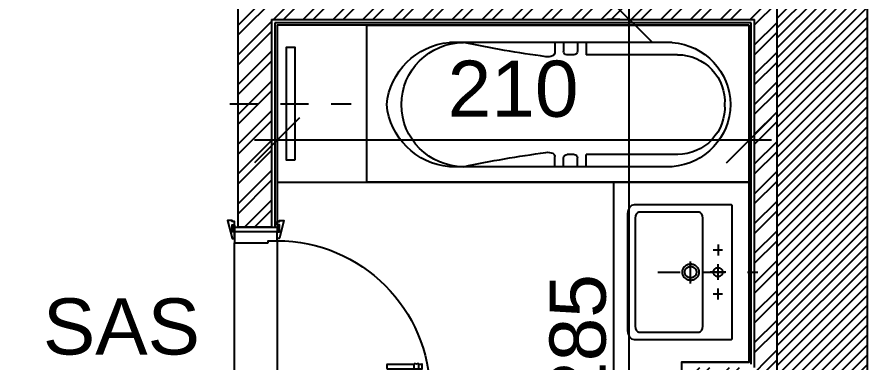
# Model space of a CAD drawing. Extents: x -1.7 to 43, y -165.8 to -101.1.
# Drawn here: x 23.546 to 27.328, y -149.725 to -148.189 of the extents above; entities that cross this region are included whole.
import ezdxf
from ezdxf.enums import TextEntityAlignment as Align

# ---------------------------------------------------------------- set-up
doc = ezdxf.new("R2010")
doc.units = 0
doc.header["$MEASUREMENT"] = 0
doc.header["$PDMODE"] = 35
doc.header["$PDSIZE"] = 0.3
for name, pattern in [('CENTER', [2, 1.25, -0.25, 0.25, -0.25]), ('DASHDOTX2', [50.8, 25.4, -12.7, 0, -12.7]), ('HIDDEN', [0.375, 0.25, -0.125])]:
    doc.linetypes.add(name, pattern=pattern)
doc.layers.get('0').update_dxf_attribs({"linetype": 'CONTINUOUS'})
doc.layers.get('DEFPOINTS').update_dxf_attribs({"linetype": 'CONTINUOUS'})
for name, color, linetype in [('A-AREAS', 6, 'CONTINUOUS'), ('A-AXIS-SANITARY', 10, 'DASHDOTX2'), ('a-dim', 3, 'CONTINUOUS'), ('A-DOORS', 1, 'CONTINUOUS'), ('A-FLOR-PFIX', 61, 'CONTINUOUS'), ('A-HATCH-CONC', 8, 'CONTINUOUS'), ('A-HATCH-WALL', 8, 'CONTINUOUS'), ('A-heater', 61, 'CONTINUOUS'), ('A-HEATER-axis', 5, 'HIDDEN'), ('A-NOMENCLATURE', 3, 'CONTINUOUS'), ('A-SANIT', 95, 'CONTINUOUS'), ('A-SECT-TILE', 12, 'CONTINUOUS'), ('A-WALL', 4, 'CONTINUOUS'), ('S-2ND-3RD-4-5-6TH$0$A-STR 2-3-4-5-6', 2, 'CONTINUOUS')]:
    doc.layers.add(name, color=color, linetype=linetype)
doc.styles.add('A100-STEXT', font='ARIAL.TTF', dxfattribs={"height": 0.25})
doc.dimstyles.new('A100-DIM', dxfattribs={"dimtxt": 0.25, "dimasz": 0.2, "dimexe": 0.1, "dimexo": 0.3, "dimgap": 0.1, "dimtad": 1, "dimlfac": 100, "dimrnd": 0.5, "dimdsep": 46, "dimtxsty": 'A100-STEXT', "dimblk1": 'OBLIQUE', "dimblk2": 'OBLIQUE', "dimsah": 1, "dimcen": -0.05, "dimdle": 0.1, "dimclrd": 15, "dimclre": 15, "dimclrt": 256, "dimadec": 0, "dimazin": 0, "dimtfac": 0.28, "dimtix": 1, "dimtmove": 2, "dimatfit": 3, "dimldrblk": 'OBLIQUE', "dimfxl": 0, "dimtolj": 1, "dimarcsym": 0})

# ---------------------------------------------------------------- blocks, each defined once
blk = doc.blocks.new('bathtub')
at = {"layer": 'A-SANIT'}
for p, q in [((-0.7, 0), (-0.7, 1.7)), ((0, 0), (0, 1.7)), ((-0.5761, 1.3825), (-0.5761, 0.9759)), ((-0.1322, 1.3819), (-0.1322, 0.9753)), ((-0.6305, 1.3586), (-0.6305, 0.3667)), ((-0.0778, 1.3586), (-0.0778, 0.3667)), ((-0.6305, 0.9759), (-0.5761, 0.9759)), ((-0.0778, 0.9753), (-0.1322, 0.9753)), ((-0.6305, 0.937), (-0.5916, 0.937)), ((-0.5761, 0.9214), (-0.5761, 0.8903)), ((-0.1322, 0.9208), (-0.1322, 0.8897)), ((-0.0778, 0.9364), (-0.1167, 0.9364)), ((-0.6305, 0.8747), (-0.5916, 0.8747)), ((-0.0778, 0.8742), (-0.1167, 0.8742)), ((-0.6305, 0.8359), (-0.5851, 0.8359)), ((-0.0778, 0.8353), (-0.1232, 0.8353))]:
    blk.add_line(p, q, dxfattribs=at)
blk.add_lwpolyline([(0, 1.7), (-0.7, 1.7), (-0.7, 0), (0, 0)], close=True, dxfattribs=at)
for centre, radius, start, end in [((-0.3498, 1.3363), 0.2816, 90.8902, 175.4646), ((-0.3661, 1.3819), 0.21, 86.743, 180), ((-0.3573, 1.3377), 0.2803, 4.283, 89.3622), ((-0.3422, 1.3819), 0.21, 0, 93.257), ((-0.5916, 0.9214), 0.0156, 0, 90), ((-0.1167, 0.9208), 0.0156, 90, 180), ((-0.5916, 0.8903), 0.0156, 270, 0), ((-0.1167, 0.8897), 0.0156, 180, 270), ((-0.5851, 0.8203), 0.0156, 23.3684, 90), ((-0.1232, 0.8197), 0.0156, 90, 156.6316), ((-5.5617, 1.4689), 5.0395, 348.0986, 352.3207), ((-0.6191, 0.8056), 0.0526, 349.51, 23.3684), ((-0.0892, 0.805), 0.0526, 156.6316, 190.49), ((4.8534, 1.4689), 5.0395, 187.6793, 191.9014), ((-0.3542, 0.4296), 0.2764, 180, 0), ((-0.3245, 0.3937), 0.3073, 185.0523, 264.4541), ((-0.3838, 0.3937), 0.3073, 275.5459, 354.9477)]:
    blk.add_arc(centre, radius, start, end, dxfattribs=at)
blk = doc.blocks.new('A$C45807027')
at = {"layer": 'A-DOORS'}
for p, q in [((0, 0.009), (-0.009, -0.019)), ((-0.009, 0.009), (0, -0.019)), ((0.19, 0.009), (0.199, -0.019)), ((0.199, 0.009), (0.19, -0.019)), ((0.68, 0.0005), (0.68, 0.0195)), ((0.6805, 0.02), (0.8, 0.02)), ((0.8, -0.003), (0.8, 0.023)), ((0.8, 0.023), (0.805, 0.023)), ((0.815, 0.023), (0.82, 0.023)), ((0.82, -0.003), (0.82, 0.023)), ((0.82, 0.02), (0.8345, 0.02)), ((0.835, 0.0005), (0.835, 0.0195)), ((0.6805, 0), (0.8, 0)), ((0.8, -0.003), (0.8025, -0.003)), ((0.8025, -0.05), (0.8025, -0.003)), ((0.8175, -0.05), (0.8175, -0.003)), ((0.8175, -0.003), (0.82, -0.003)), ((0.82, 0), (0.8345, 0)), ((0.19, -0.11), (0.19, -0.06)), ((0.19, -0.06), (0.31, -0.06)), ((0.75, -0.06), (0.31, -0.06)), ((0.673, -0.06), (0.55, -0.06)), ((0.87, -0.06), (0.75, -0.06)), ((0.79, -0.06), (0.79, -0.052)), ((0.79, -0.06), (0.83, -0.06)), ((0.792, -0.05), (0.828, -0.05)), ((0.83, -0.06), (0.83, -0.052)), ((0.87, -0.11), (0.87, -0.06)), ((0.31, -0.11), (0.19, -0.11)), ((0.31, -0.11), (0.75, -0.11)), ((0.673, -0.11), (0.55, -0.11)), ((0.75, -0.11), (0.87, -0.11)), ((0.79, -0.11), (0.79, -0.118)), ((0.79, -0.11), (0.83, -0.11)), ((0.83, -0.11), (0.83, -0.118)), ((0.792, -0.12), (0.828, -0.12)), ((0.8025, -0.12), (0.8025, -0.167)), ((0.8175, -0.12), (0.8175, -0.167)), ((0.68, -0.1705), (0.68, -0.1895)), ((0.6805, -0.17), (0.8, -0.17)), ((0.8, -0.167), (0.8, -0.193)), ((0.8, -0.167), (0.8025, -0.167)), ((0.8175, -0.167), (0.82, -0.167)), ((0.82, -0.167), (0.82, -0.193)), ((0.82, -0.17), (0.8345, -0.17)), ((0.835, -0.1705), (0.835, -0.1895)), ((0.6805, -0.19), (0.8, -0.19)), ((0.8, -0.193), (0.805, -0.193)), ((0.815, -0.193), (0.82, -0.193)), ((0.82, -0.19), (0.8345, -0.19)), ((0, -0.809), (-0.009, -0.781)), ((-0.009, -0.809), (0, -0.781)), ((0.19, -0.809), (0.199, -0.781)), ((0.199, -0.809), (0.19, -0.781))]:
    blk.add_line(p, q, dxfattribs=at)
at = {"layer": 'A-DOORS', "color": 8}
for p, q in [((0, -0.07), (0, -0.73)), ((0.19, -0.74), (0.19, -0.06))]:
    blk.add_line(p, q, dxfattribs=at)
at = {"layer": 'A-DOORS'}
for points in [[(0, 0.01), (0, 0.025), (-0.01, 0.025), (-0.01, 0.03), (-0.03, 0.03), (-0.0104, -0.0482, 0.381769), (-0.0084, -0.05), (0, -0.05), (0, -0.02), (-0.01, -0.02), (-0.01, 0.01), (0, 0.01)], [(0.19, 0.01), (0.19, 0.025), (0.2, 0.025), (0.2, 0.03), (0.22, 0.03), (0.2004, -0.0482, -0.381769), (0.1984, -0.05), (0.19, -0.05), (0.19, -0.02), (0.2, -0.02), (0.2, 0.01), (0.19, 0.01)], [(0, -0.81), (0, -0.825), (-0.01, -0.825), (-0.01, -0.83), (-0.03, -0.83), (-0.0104, -0.7518, -0.381769), (-0.0084, -0.75), (0, -0.75), (0, -0.78), (-0.01, -0.78), (-0.01, -0.81), (0, -0.81)], [(0.19, -0.81), (0.19, -0.825), (0.2, -0.825), (0.2, -0.83), (0.22, -0.83), (0.2004, -0.7518, 0.381769), (0.1984, -0.75), (0.19, -0.75), (0.19, -0.78), (0.2, -0.78), (0.2, -0.81), (0.19, -0.81)]]:
    blk.add_lwpolyline(points, format="xyb", dxfattribs=at)
for points in [[(0, 0.009), (0, -0.019), (-0.009, -0.019), (-0.009, 0.009)], [(0.19, 0.009), (0.19, -0.019), (0.199, -0.019), (0.199, 0.009)], [(0, -0.809), (0, -0.781), (-0.009, -0.781), (-0.009, -0.809)], [(0.19, -0.809), (0.19, -0.781), (0.199, -0.781), (0.199, -0.809)]]:
    blk.add_lwpolyline(points, close=True, dxfattribs=at)
for points in [[(0, 0), (0.19, 0), (0.19, -0.02), (0, -0.02), (0, 0)], [(0.19, -0.02), (0, -0.02), (0, -0.07), (0.15, -0.07)], [(0.15, -0.07), (0.15, -0.06), (0.19, -0.06), (0.19, -0.02)], [(0.19, -0.78), (0, -0.78), (0, -0.73), (0.15, -0.73)], [(0.15, -0.73), (0.15, -0.74), (0.19, -0.74), (0.19, -0.78)], [(0, -0.8), (0.19, -0.8), (0.19, -0.78), (0, -0.78), (0, -0.8)]]:
    blk.add_lwpolyline(points, dxfattribs=at)
blk.add_arc((0.1897, -0.0597), 0.6803, 270.0254, 359.9746, dxfattribs=at)
at = {"layer": 'A-DOORS', "extrusion": (0, 0, -1)}
for centre, major_axis, start_param, end_param in [((0.6805, 0.0195), (-0.000354, 0.000354), 5.497787, 7.068583), ((0.6805, 0.0005), (0.000354, 0.000354), 2.356194, 3.926991), ((0.81, 0.0306), (-0.00642, 0.00642), 3.344077, 4.509904), ((0.8345, 0.0195), (0.000354, 0.000354), -0.785398, 0.785398), ((0.8345, 0.0005), (-0.000354, 0.000354), 2.356194, 3.926991), ((0.81, -0.021), (-0.0138, 0.0138), 0.390607, 1.180189), ((0.792, -0.052), (-0.00141, 0.00141), 5.497787, 7.068583), ((0.828, -0.052), (0.00141, 0.00141), -0.785398, 0.785398), ((0.792, -0.118), (-0.00141, 0.00141), 3.926991, 5.497787), ((0.828, -0.118), (-0.00141, 0.00141), 2.356194, 3.926991), ((0.6805, -0.1705), (-0.000354, 0.000354), 5.497787, 7.068583), ((0.81, -0.149), (-0.0138, 0.0138), 3.5322, 4.321782), ((0.8345, -0.1705), (0.000354, 0.000354), -0.785398, 0.785398), ((0.6805, -0.1895), (0.000354, 0.000354), 2.356194, 3.926991), ((0.81, -0.2006), (-0.00642, 0.00642), 0.202485, 1.368312), ((0.8345, -0.1895), (0.000354, 0.000354), 0.785398, 2.356194)]:
    blk.add_ellipse(centre, major_axis=major_axis, ratio=1, start_param=start_param, end_param=end_param, dxfattribs=at)
blk = doc.blocks.new('A$C1C8D3502')
at = {"layer": 'A-heater'}
blk.add_lwpolyline([(0, -0.5), (0, 0), (-0.04, 0), (-0.04, -0.5)], close=True, dxfattribs=at)
at = {"layer": 'A-HEATER-axis', "ltscale": 0.5}
blk.add_line((-0.29, -0.25), (0.25, -0.25), dxfattribs=at)
blk = doc.blocks.new('A$C110900A5')
at = {"layer": 'A-AXIS-SANITARY', "linetype": 'CENTER', "ltscale": 0.1}
blk.add_line((294.5, -331.2), (294.5, 114.1), dxfattribs=at)
blk.add_lwpolyline([(244.7, -184.8), (342.1, -184.8)], dxfattribs=at)
at = {"layer": 'A-FLOR-PFIX'}
for points in [[(594.2, -3.5), (594.2, -4.8), (594.2, -8.4), (594.2, -22.1), (594.2, -43.4), (594.2, -71.1), (594.2, -103.8), (594.2, -140.3), (594.2, -219.7), (594.2, -299), (594.2, -335.6), (594.2, -368.3), (594.2, -395.9), (594.2, -417.3), (594.2, -431), (594.2, -434.6), (594.2, -435.8), (591.1, -447.3), (582.6, -456.6), (570, -462.9), (554.5, -465.2), (553, -465.2), (548.6, -465.2), (541.6, -465.2), (532.1, -465.2), (506.5, -465.2), (473.2, -465.2), (433.9, -465.2), (390, -465.2), (294.5, -465.2), (199, -465.2), (155.1, -465.2), (115.8, -465.2), (82.5, -465.2), (56.9, -465.2), (47.4, -465.2), (40.4, -465.2), (36, -465.2), (34.5, -465.2), (19.1, -462.9), (6.4, -456.6), (-2.1, -447.3), (-5.2, -435.8), (-5.2, -434.6), (-5.2, -431), (-5.2, -417.3), (-5.2, -395.9), (-5.2, -368.3), (-5.2, -335.6), (-5.2, -299), (-5.2, -219.7), (-5.2, -140.3), (-5.2, -103.8), (-5.2, -71.1), (-5.2, -43.4), (-5.2, -22.1), (-5.2, -8.4), (-5.2, -4.8), (-5.2, -3.5), (-1.7, 0), (0, 0), (5, 0), (12.9, 0), (23.8, 0), (37.2, 0), (53, 0), (90.9, 0), (135.7, 0), (185.7, 0), (294.5, 0), (403.3, 0), (453.3, 0), (498.2, 0), (536, 0), (551.8, 0), (565.3, 0), (576.1, 0), (584.1, 0), (589, 0), (590.7, 0), (594.2, -3.5)], [(294.5, -28.9), (294.5, -97.7)], [(172.9, -63), (221.3, -63)], [(196.6, -43.2), (196.6, -85)], [(260.6, -63), (329.4, -63)], [(314.7, -63), (314.6, -61), (314.3, -59), (313.8, -57), (313.1, -55.2), (312.3, -53.4), (311.3, -51.7), (310.1, -50.2), (308.8, -48.7), (307.4, -47.4), (305.8, -46.3), (304.1, -45.2), (302.4, -44.4), (300.5, -43.7), (298.6, -43.2), (296.6, -42.9), (294.5, -42.8), (292.4, -42.9), (290.4, -43.2), (288.5, -43.7), (286.6, -44.4), (284.9, -45.2), (283.2, -46.3), (281.6, -47.4), (280.2, -48.7), (278.9, -50.2), (277.7, -51.7), (276.7, -53.4), (275.9, -55.2), (275.2, -57), (274.7, -59), (274.4, -61), (274.3, -63), (274.4, -65.1), (274.7, -67.1), (275.2, -69), (275.9, -70.9), (276.7, -72.7), (277.7, -74.3), (278.9, -75.9), (280.2, -77.3), (281.6, -78.6), (283.2, -79.8), (284.9, -80.8), (286.6, -81.7), (288.5, -82.4), (290.4, -82.9), (292.4, -83.2), (294.5, -83.3), (296.6, -83.2), (298.6, -82.9), (300.5, -82.4), (302.4, -81.7), (304.1, -80.8), (305.8, -79.8), (307.4, -78.6), (308.8, -77.3), (310.1, -75.9), (311.3, -74.3), (312.3, -72.7), (313.1, -70.9), (313.8, -69), (314.3, -67.1), (314.6, -65.1), (314.7, -63), (314.7, -63)], [(417.2, -63), (368.8, -63)], [(392.5, -43.2), (392.5, -85)], [(561.1, -415.8), (559, -421.8), (553.3, -426.7), (544.9, -430), (534.5, -431.2), (533.1, -431.2), (529.1, -431.2), (522.6, -431.2), (513.9, -431.2), (503, -431.2), (490.2, -431.2), (459.5, -431.2), (423.2, -431.2), (382.6, -431.2), (294.5, -431.2), (206.4, -431.2), (165.9, -431.2), (129.5, -431.2), (98.8, -431.2), (86, -431.2), (75.2, -431.2), (66.4, -431.2), (59.9, -431.2), (55.9, -431.2), (54.5, -431.2), (44.2, -430), (35.7, -426.7), (30, -421.8), (27.9, -415.8), (27.9, -412.8), (27.9, -404.2), (27.9, -390.9), (27.9, -373.7), (27.9, -353.3), (27.9, -330.6), (27.9, -281.1), (27.9, -231.7), (27.9, -209), (27.9, -188.6), (27.9, -171.3), (27.9, -158.1), (27.9, -149.5), (27.9, -146.5), (30, -140.5), (35.7, -135.6), (44.2, -132.3), (54.5, -131.1), (55.9, -131.1), (59.9, -131.1), (66.4, -131.1), (75.2, -131.1), (86, -131.1), (98.8, -131.1), (129.5, -131.1), (165.9, -131.1), (206.4, -131.1), (294.5, -131.1), (382.6, -131.1), (423.2, -131.1), (459.5, -131.1), (490.2, -131.1), (503, -131.1), (513.9, -131.1), (522.6, -131.1), (529.1, -131.1), (533.1, -131.1), (534.5, -131.1), (544.9, -132.3), (553.3, -135.6), (559, -140.5), (561.1, -146.5), (561.1, -149.5), (561.1, -158.1), (561.1, -171.3), (561.1, -188.6), (561.1, -209), (561.1, -231.7), (561.1, -281.1), (561.1, -330.6), (561.1, -353.3), (561.1, -373.7), (561.1, -390.9), (561.1, -404.2), (561.1, -412.8), (561.1, -415.8), (561.1, -415.8)], [(331.2, -184.8), (331, -181), (330.4, -177.4), (329.5, -173.9), (328.3, -170.5), (326.8, -167.3), (324.9, -164.3), (322.8, -161.5), (320.4, -158.9), (317.8, -156.5), (315, -154.4), (312, -152.5), (308.8, -151), (305.4, -149.8), (301.9, -148.9), (298.3, -148.3), (294.5, -148.1), (290.8, -148.3), (287.1, -148.9), (283.6, -149.8), (280.2, -151), (277, -152.5), (274, -154.4), (271.2, -156.5), (268.6, -158.9), (266.2, -161.5), (264.1, -164.3), (262.3, -167.3), (260.7, -170.5), (259.5, -173.9), (258.6, -177.4), (258, -181), (257.8, -184.8), (258, -188.5), (258.6, -192.2), (259.5, -195.7), (260.7, -199.1), (262.3, -202.3), (264.1, -205.3), (266.2, -208.1), (268.6, -210.7), (271.2, -213.1), (274, -215.2), (277, -217), (280.2, -218.6), (283.6, -219.8), (287.1, -220.7), (290.8, -221.3), (294.5, -221.5), (298.3, -221.3), (301.9, -220.7), (305.4, -219.8), (308.8, -218.6), (312, -217), (315, -215.2), (317.8, -213.1), (320.4, -210.7), (322.8, -208.1), (324.9, -205.3), (326.8, -202.3), (328.3, -199.1), (329.5, -195.7), (330.4, -192.2), (331, -188.5), (331.2, -184.8), (331.2, -184.8)], [(320.1, -184.8), (320, -182.2), (319.6, -179.6), (318.9, -177.2), (318.1, -174.8), (317, -172.6), (315.7, -170.5), (314.2, -168.5), (312.6, -166.7), (310.8, -165.1), (308.8, -163.6), (306.7, -162.3), (304.5, -161.2), (302.1, -160.4), (299.7, -159.7), (297.1, -159.3), (294.5, -159.2), (291.9, -159.3), (289.4, -159.7), (286.9, -160.4), (284.5, -161.2), (282.3, -162.3), (280.2, -163.6), (278.2, -165.1), (276.4, -166.7), (274.8, -168.5), (273.3, -170.5), (272, -172.6), (270.9, -174.8), (270.1, -177.2), (269.4, -179.6), (269, -182.2), (268.9, -184.8), (269, -187.4), (269.4, -190), (270.1, -192.4), (270.9, -194.8), (272, -197), (273.3, -199.1), (274.8, -201.1), (276.4, -202.9), (278.2, -204.5), (280.2, -206), (282.3, -207.3), (284.5, -208.4), (286.9, -209.2), (289.4, -209.9), (291.9, -210.2), (294.5, -210.4), (297.1, -210.2), (299.7, -209.9), (302.1, -209.2), (304.5, -208.4), (306.7, -207.3), (308.8, -206), (310.8, -204.5), (312.6, -202.9), (314.2, -201.1), (315.7, -199.1), (317, -197), (318.1, -194.8), (318.9, -192.4), (319.6, -190), (320, -187.4), (320.1, -184.8), (320.1, -184.8)]]:
    blk.add_lwpolyline(points, dxfattribs=at)
blk = doc.blocks.new('_OBLIQUE')
at = {"color": 0, "linetype": 'ByBlock'}
blk.add_line((-0.5, -0.5), (0.5, 0.5), dxfattribs=at)
blk = doc.blocks.new('*D145')
at = {"layer": 'a-dim', "color": 15, "lineweight": -2}
for p, q in [((24.7034, -148.6251), (24.7034, -148.638)), ((26.8034, -148.6251), (26.8034, -148.638)), ((26.9034, -148.738), (24.6034, -148.738))]:
    blk.add_line(p, q, dxfattribs=at)
at = {"layer": 'DEFPOINTS', "color": 0}
for p in [(24.7034, -148.738), (24.7034, -148.9251), (26.8034, -148.9251)]:
    blk.add_point(p, dxfattribs=at)
at = {"layer": 'a-dim', "color": 15, "lineweight": -2, "xscale": 0.2, "yscale": 0.2, "zscale": 0.2}
for p, rotation in [((24.7034, -148.738), 180.0000000288343), ((26.8034, -148.738), 2.883429495170731e-08)]:
    blk.add_blockref('_OBLIQUE', p, dxfattribs=dict(at, rotation=rotation))
at = {"layer": 'a-dim', "insert": (25.7534, -148.5103), "char_height": 0.25, "attachment_point": 5, "rotation": 0, "style": 'A100-STEXT'}
blk.add_mtext('\\A1;210', dxfattribs=at)
blk = doc.blocks.new('*D146')
at = {"layer": 'a-dim', "color": 15, "lineweight": -2}
for p, q in [((26.2702, -151.1501), (26.2702, -148.1001)), ((26.2284, -148.2001), (26.1702, -148.2001)), ((26.2284, -151.0501), (26.1702, -151.0501))]:
    blk.add_line(p, q, dxfattribs=at)
at = {"layer": 'DEFPOINTS', "color": 0}
for p in [(26.2702, -148.2001), (26.5284, -148.2001), (26.5284, -151.0501)]:
    blk.add_point(p, dxfattribs=at)
at = {"layer": 'a-dim', "color": 15, "lineweight": -2, "xscale": 0.2, "yscale": 0.2, "zscale": 0.2}
for p, rotation in [((26.2702, -148.2001), 90), ((26.2702, -151.0501), 270)]:
    blk.add_blockref('_OBLIQUE', p, dxfattribs=dict(at, rotation=rotation))
at = {"layer": 'a-dim', "insert": (26.0425, -149.6251), "char_height": 0.25, "attachment_point": 5, "rotation": 90, "style": 'A100-STEXT'}
blk.add_mtext('\\A1;285', dxfattribs=at)

msp = doc.modelspace()

# ---------------------------------------------------------------- hatches: boundary and pattern name
at = {"layer": 'A-HATCH-CONC'}
h = msp.add_hatch(dxfattribs=at)
h.set_pattern_fill('ANSI31', color=256, scale=0.25, style=0)
h.set_pattern_definition([(45, (6e-11, -162.350143), (-0.022097087, 0.022097087), [])])
h.paths.add_polyline_path([(27.32837, -142.02014), (26.92837, -142.02014), (26.92837, -158.48014), (25.34873, -158.48014), (23.42837, -158.21828), (23.42837, -156.55014), (23.12837, -156.55014), (23.12837, -158.48014), (25.32837, -158.78014), (27.32837, -158.78014)])
h = msp.add_hatch(dxfattribs=at)
h.set_pattern_fill('ANSI31', color=256, scale=0.25, style=0)
h.set_pattern_definition([(45, (6e-11, -162.350143), (-0.022097087, 0.022097087), [])])
h.paths.add_polyline_path([(26.7194, -158.48014), (26.7194, -158.78014), (27.32837, -158.78014), (27.32837, -142.02014), (26.92837, -142.02014), (26.92837, -158.48014)])
at = {"layer": 'A-HATCH-WALL'}
h = msp.add_hatch(dxfattribs=at)
h.set_pattern_fill('ANSI32', color=256, scale=0.25, style=0)
h.paths.add_polyline_path([(18.67722, -152.60014), (19.35337, -152.60014), (19.35337, -152.45014), (19.21879, -152.45014), (17.87837, -152.45014), (17.87837, -152.60014), (18.52837, -152.60014), (18.52837, -156.53514), (18.67837, -156.53514)])
h.paths.add_polyline_path([(26.92837, -148.05014), (24.67837, -148.05014), (24.67837, -147.45014), (24.52837, -147.45014), (24.52837, -148.05014), (24.52837, -148.57514), (24.67837, -148.57514), (24.67837, -148.20014), (26.82837, -148.20014), (26.82837, -149.75014), (26.52837, -149.75014), (26.52837, -151.05014), (25.70337, -151.05014), (25.70337, -151.16014), (26.77837, -151.16014), (26.77837, -151.30014), (26.91337, -151.30014), (26.91337, -151.05014), (26.67837, -151.05014), (26.67837, -149.85014), (26.92837, -149.85014)])
h.paths.add_polyline_path([(24.67837, -148.57514), (24.52837, -148.57514), (24.52837, -149.12514), (24.67837, -149.12514)], flags=17)
h.paths.add_polyline_path([(24.67837, -149.92514), (24.52837, -149.92514), (24.52837, -151.10014), (23.17837, -151.10014), (23.17837, -151.00014), (23.02837, -151.00014), (23.02837, -151.10014), (22.33837, -151.10014), (22.33837, -151.24014), (21.46837, -151.24014), (21.46837, -151.10014), (19.50337, -151.10014), (19.50337, -151.00014), (19.35337, -151.00014), (19.35337, -151.10014), (19.35337, -151.30014), (19.50337, -151.30014), (19.50337, -151.16014), (20.93337, -151.16014), (20.93337, -151.30014), (25.34837, -151.30014), (25.34837, -151.16014), (25.70337, -151.16014), (25.70337, -151.05014), (24.67837, -151.05014)])
h.paths.add_polyline_path([(23.17837, -145.10014), (23.02837, -145.10014), (23.02837, -146.10014), (21.92837, -146.10014), (21.92837, -145.50014), (21.77837, -145.50014), (21.77837, -146.10014), (21.67837, -146.10014), (21.67837, -146.25014), (23.02837, -146.25014), (23.02837, -148.30014), (23.17837, -148.30014)])
h.paths.add_polyline_path([(23.42837, -145.10014), (23.32837, -145.10014), (23.32837, -147.25014), (23.18837, -147.25014), (23.18837, -148.30014), (23.28837, -148.30014), (23.28837, -147.35014), (23.42837, -147.35014)])
h.paths.add_polyline_path([(23.17837, -149.50014), (23.02837, -149.50014), (23.02837, -150.10014), (23.17837, -150.10014)])
h.paths.add_polyline_path([(23.02837, -149.25014), (22.82837, -149.25014), (22.82837, -148.65014), (23.02837, -148.65014), (23.02837, -148.50014), (22.67837, -148.50014), (22.67837, -149.20014), (20.77837, -149.20014), (20.77837, -148.02194), (20.62837, -148.02194), (20.62837, -148.50014), (20.51587, -148.50014), (20.51587, -148.65014), (20.62837, -148.65014), (20.62837, -150.00014), (20.77837, -150.00014), (20.77837, -149.40014), (23.02837, -149.40014)])
h.paths.add_polyline_path([(20.77837, -147.07514), (20.77837, -146.25014), (20.87837, -146.25014), (20.87837, -146.10014), (20.86937, -146.10014), (20.85337, -146.10014), (20.77837, -146.10014), (20.52837, -146.10014), (20.52837, -146.25014), (20.62837, -146.25014), (20.62837, -147.07514), (20.62837, -148.02194), (20.77837, -148.02194)])
h.paths.add_polyline_path([(19.61587, -148.50014), (19.50337, -148.50014), (19.50337, -147.80014), (19.35337, -147.80014), (19.35337, -147.95014), (19.35337, -148.50014), (17.17837, -148.50014), (17.17837, -147.90014), (17.02837, -147.90014), (17.02837, -149.24733), (17.17837, -149.24733), (17.17837, -148.65014), (19.35337, -148.65014), (19.35337, -149.85014), (18.66587, -149.85014), (18.66587, -150.00014), (19.35337, -150.00014), (19.35337, -150.10014), (19.50337, -150.10014), (19.50337, -148.65014), (19.61587, -148.65014)])
h.paths.add_polyline_path([(17.86587, -149.85014), (17.17837, -149.85014), (17.17837, -149.24733), (17.02837, -149.24733), (17.02837, -149.40014), (15.77837, -149.40014), (15.77837, -149.55014), (16.27837, -149.55014), (16.27837, -150.55014), (16.27837, -150.62514), (16.42837, -150.62514), (16.42837, -149.55014), (17.02837, -149.55014), (17.02837, -150.55014), (16.77837, -150.55014), (16.77837, -150.62514), (16.85337, -150.62514), (16.85337, -151.07514), (16.92837, -151.07514), (16.92837, -150.75014), (17.17837, -150.75014), (17.17837, -150.00014), (17.86587, -150.00014)])
h.paths.add_polyline_path([(19.55337, -141.98514), (19.35337, -141.98514), (19.35337, -144.96014), (19.49337, -144.96014), (19.49337, -146.15014), (19.35337, -146.15014), (19.35337, -146.90014), (19.50337, -146.90014), (19.50337, -146.25014), (19.62837, -146.25014), (19.62837, -146.10014), (19.55337, -146.10014), (19.55337, -143.13514), (19.41337, -143.13514), (19.4137, -142.18514), (19.55337, -142.18514)])

# ---------------------------------------------------------------- linework, layer by layer
at = {"layer": 'A-AREAS'}
msp.add_lwpolyline([(13.67837, -139.75395), (15.84837, -139.75395), (15.84837, -141.60014), (23.49837, -141.60014), (23.49837, -143.68014), (27.32837, -143.68014), (27.32837, -158.85014), (25.32362, -158.85014), (23.05837, -158.54125), (23.05837, -156.92014), (15.84837, -156.92014), (15.84837, -158.85014), (13.67837, -158.85014), (13.67837, -154.65014), (15.62837, -154.65014), (15.62837, -152.52514), (16.85337, -152.52514), (16.85337, -150.62514), (15.62837, -150.62514), (15.62837, -144.95014), (15.62837, -144.95014), (15.62837, -144.02514), (13.67837, -144.02514)], close=True, dxfattribs=at)
at = {"layer": 'A-FLOR-PFIX'}
for points in [[(25.10337, -148.22514), (24.70337, -148.22514), (24.70337, -148.92514), (25.10337, -148.92514)], [(26.20245, -148.92514), (26.80337, -148.92514), (26.80337, -149.72514), (26.50337, -149.72514), (26.50337, -151.02514), (26.20245, -151.02514)]]:
    msp.add_lwpolyline(points, close=True, dxfattribs=at)
at = {"layer": 'A-SECT-TILE'}
for p, q in [((26.81337, -148.21514), (24.69337, -148.21514)), ((24.69337, -148.21514), (24.69337, -149.12514)), ((26.80337, -148.22514), (24.70337, -148.22514)), ((24.70337, -148.22514), (24.70337, -149.12514)), ((26.80337, -149.72514), (26.80337, -148.22514)), ((26.81337, -149.73514), (26.81337, -148.21514)), ((26.50337, -149.72514), (26.80337, -149.72514))]:
    msp.add_line(p, q, dxfattribs=at)
at = {"layer": 'A-WALL'}
for p, q in [((24.52837, -148.05014), (24.52837, -149.12514)), ((24.67837, -148.20014), (24.67837, -149.12514)), ((24.67837, -148.20014), (26.82837, -148.20014)), ((26.82837, -149.75014), (26.82837, -148.20014)), ((24.67837, -149.12514), (24.52837, -149.12514))]:
    msp.add_line(p, q, dxfattribs=at)
at = {"layer": 'S-2ND-3RD-4-5-6TH$0$A-STR 2-3-4-5-6'}
msp.add_lwpolyline([(27.32837, -158.78014), (25.32837, -158.78014), (23.12837, -158.48014), (23.12837, -156.55014), (23.42837, -156.55014), (23.42837, -158.21828), (25.34873, -158.48014), (26.92837, -158.48014), (26.92837, -142.02014), (27.32837, -142.02014)], close=True, dxfattribs=at)
msp.add_lwpolyline([(26.7194, -158.48014), (26.92837, -158.48014), (26.92837, -142.02014), (27.32837, -142.02014), (27.32837, -158.78014), (26.7194, -158.78014)], dxfattribs=at)

# ---------------------------------------------------------------- block references
at = {"layer": 'A-DOORS', "xscale": -1, "rotation": 180}
msp.add_blockref('A$C45807027', (24.51337, -149.92514), dxfattribs=at)
at = {"layer": 'A-FLOR-PFIX', "xscale": -1, "rotation": 270.0000000010756}
msp.add_blockref('bathtub', (25.10337, -148.22514), dxfattribs=at)
at = {"layer": 'A-heater'}
msp.add_blockref('A$C1C8D3502', (24.78337, -148.32514), dxfattribs=at)
at = {"layer": 'A-SANIT', "ltscale": 0.5, "xscale": -0.0009999999999763531, "yscale": 0.0009999999999763531, "zscale": 0.001, "rotation": 270.0000000052924}
msp.add_blockref('A$C110900A5', (26.72837, -149.61965), dxfattribs=at)

# ---------------------------------------------------------------- texts
at = {"layer": 'A-NOMENCLATURE', "style": 'A100-STEXT'}
msp.add_text('SAS', height=0.25, dxfattribs=at).set_placement((24.01074, -149.56679), align=Align.MIDDLE)

# ---------------------------------------------------------------- dimensions: what is measured, and where the dimension line sits
at = {"layer": 'a-dim'}
for p1, p2, distance, picture, middle in [((26.52837, -151.05014), (26.52837, -148.20014), 0.25818, '*D146', (26.04254, -149.62514)), ((26.80337, -148.92514), (24.70337, -148.92514), -0.18716, '*D145', (25.75337, -148.51034))]:
    dim = msp.add_aligned_dim(p1=p1, p2=p2, distance=distance, dimstyle='A100-DIM', dxfattribs=at)
    dim.commit()
    dim.dimension.update_dxf_attribs({"geometry": picture, "text_midpoint": middle})

doc.saveas('drawing.dxf')
